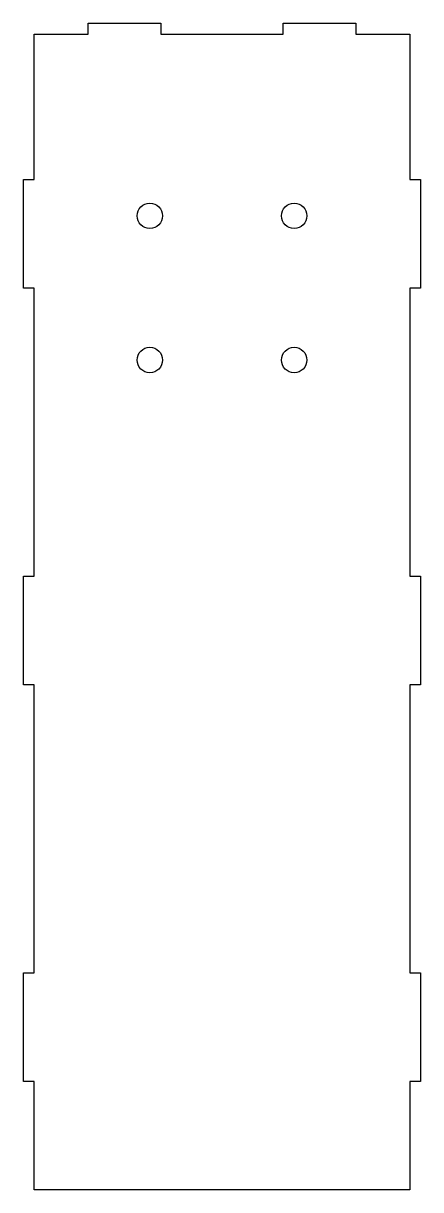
# Model space of a CAD drawing. Header units: millimetres. Extents: x 0 to 110, y 0 to 323.
import ezdxf

# ---------------------------------------------------------------- set-up
doc = ezdxf.new("R2010")
doc.units = ezdxf.units.MM
doc.layers.add('CUT', color=1, linetype='Continuous')

msp = doc.modelspace()

# ---------------------------------------------------------------- linework, layer by layer
at = {"layer": 'CUT'}
msp.add_lwpolyline([(2.925, -0.075), (2.925, 29.925), (-0.075, 29.925), (-0.075, 60.075), (2.925, 60.075), (2.925, 139.925), (-0.075, 139.925), (-0.075, 170.075), (2.925, 170.075), (2.925, 249.925), (-0.075, 249.925), (-0.075, 280.075), (2.925, 280.075), (2.925, 320.375), (17.925, 320.375), (17.925, 323.375), (38.075, 323.375), (38.075, 320.375), (71.925, 320.375), (71.925, 323.375), (92.075, 323.375), (92.075, 320.375), (107.075, 320.375), (107.075, 280.075), (110.075, 280.075), (110.075, 249.925), (107.075, 249.925), (107.075, 170.075), (110.075, 170.075), (110.075, 139.925), (107.075, 139.925), (107.075, 60.075), (110.075, 60.075), (110.075, 29.925), (107.075, 29.925), (107.075, -0.075)], close=True, dxfattribs=at)
for centre in [(35, 270), (75, 270), (35, 230), (75, 230)]:
    msp.add_circle(centre, 3.525, dxfattribs=at)

doc.saveas('drawing.dxf')
